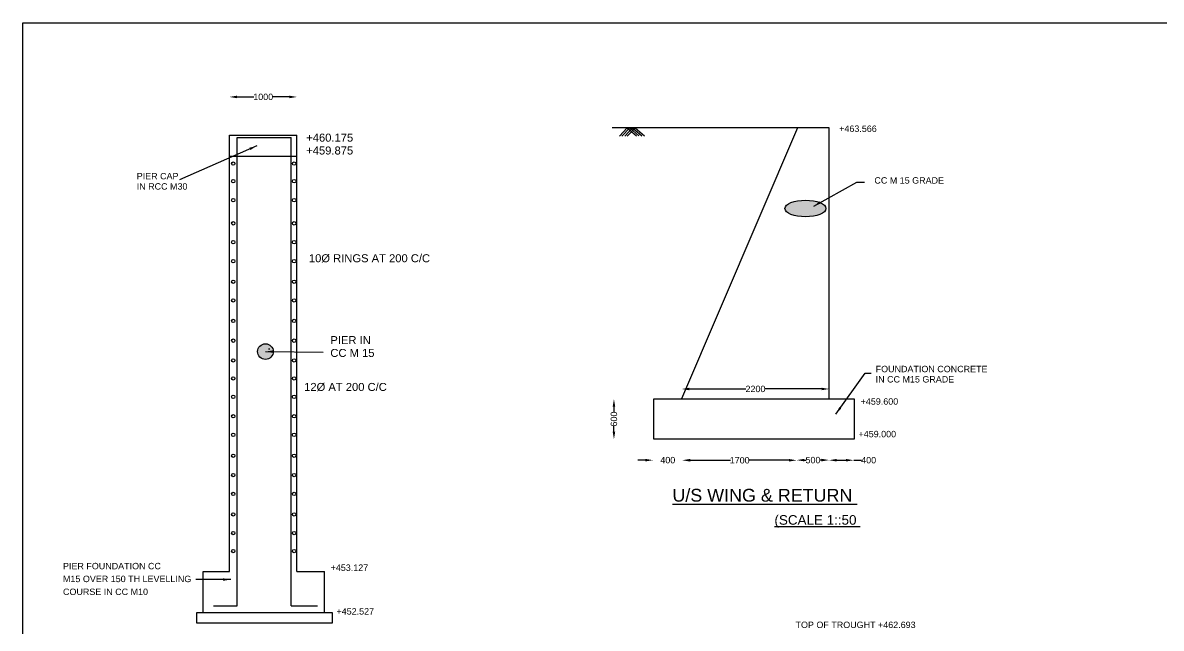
# Model space of a CAD drawing. Header units: millimetres. Extents: x 5124 to 2406782, y 2311 to 45653215.
# Drawn here: x 2370979 to 2388754, y 45643766 to 45653215 of the extents above; entities that cross this region are included whole.
import ezdxf

# ---------------------------------------------------------------- set-up
doc = ezdxf.new("R2010")
doc.units = ezdxf.units.MM
doc.header["$MEASUREMENT"] = 0
for name, color, linetype in [('DIMENSIONS', 7, 'Continuous'), ('DRAWING', 2, 'Continuous'), ('TEXT', 7, 'Continuous')]:
    doc.layers.add(name, color=color, linetype=linetype)
doc.styles.get("Standard").update_dxf_attribs({"font": 'arial.ttf', "height": 100})
doc.dimstyles.get("Standard").update_dxf_attribs({"dimtxt": 125, "dimasz": 120, "dimexe": 0.18, "dimexo": 0.0625, "dimgap": 0.09, "dimtad": 0, "dimdec": 0, "dimzin": 0, "dimdsep": 46, "dimtxsty": 'Standard', "dimcen": 0.09, "dimse1": 1, "dimse2": 1, "dimadec": 0, "dimazin": 0, "dimtfac": 1, "dimtdec": 0, "dimtofl": 0, "dimtmove": 0, "dimatfit": 3, "dimfxl": 1, "dimtolj": 1, "dimtzin": 0, "dimarcsym": 0})
pattern_1 = [(50, (0, 0), (717.2601826, -62.752135), [75, -825]), (355, (0, 0), (-138.751334, 752.192134), [60, -660]), (100.4514445, (59.8, -5.2), (578.508847, 689.439991), [63.740192, -701.142112]), (46.1842, (0, 200), (1067.24133, -165.51928), [112.5, -1237.5]), (96.6356355, (88.9, 186.2), (934.661946, 974.1186), [95.610342, -1051.71376]), (351.184164, (0, 200), (934.661945, 974.1186), [90, -990]), (21, (100, 150), (596.907052, -402.618891), [75, -825]), (326, (100, 150), (243.315332, 725.150045), [60, -660]), (71.4514447, (149.74, 116.45), (840.222377, 322.531153), [63.74019, -701.142112]), (37.5, (0, 0), (12.1598553, 332.8938538), [0, -652, 0, -670, 0, -662.5]), (7.5, (0, 0), (263.0695374, 394.411712), [0, -382, 0, -637, 0, -252.5]), (327.5, (-223, 0), (533.8224362, -22.5548717), [0, -250, 0, -780, 0, -1035]), (317.5, (-323, 0), (583.1861693, 100.1049823), [0, -325, 0, -518, 0, -735])]
pattern_2 = [(50, (0, 0), (7.172601826, -0.6275213498), [0.75, -8.25]), (355, (0, 0), (-1.3875133361, 7.521921337), [0.6, -6.6]), (100.45144446, (0.598, -0.052), (5.7850884673, 6.8943999097), [0.63740192, -7.01142112]), (46.1842, (0, 2), (10.6724133067, -1.655192808), [1.125, -12.375]), (96.63563549, (0.889, 1.862), (9.3466194567, 9.7411860077), [0.95610342, -10.5171376]), (351.18416399, (0, 2), (9.3466194505, 9.7411860027), [0.9, -9.90000001]), (21, (1, 1.5), (5.9690705212, -4.02618890665), [0.75, -8.25]), (326, (1, 1.5), (2.4331533192, 7.2515004505), [0.6, -6.6]), (71.45144474, (1.4974, 1.1645), (8.4022237673, 3.2253115281), [0.6374019, -7.01142112]), (37.5, (0, 0), (0.12159855317, 3.32893853831), [0, -6.52, 0, -6.7, 0, -6.625]), (7.5, (0, 0), (2.63069537442, 3.94411711882), [0, -3.82, 0, -6.37, 0, -2.525]), (327.5, (-2.23, 0), (5.33822436172, -0.22554871734), [0, -2.5, 0, -7.8, 0, -10.35]), (317.5, (-3.23, 0), (5.8318616934, 1.0010498233), [0, -3.25, 0, -5.18, 0, -7.35])]

# ---------------------------------------------------------------- blocks, each defined once
blk = doc.blocks.new('*D54')
at = {"layer": 'Defpoints', "color": 0, "transparency": 16777216}
for p in [(2375260, 45652058), (2374206, 45651462), (2375260, 45651462)]:
    blk.add_point(p, dxfattribs=at)
at = {"layer": 'TEXT', "color": 0, "lineweight": -2, "transparency": 16777216}
for p, q in [((2374326, 45652058), (2374588, 45652058)), ((2375140, 45652058), (2374877, 45652058))]:
    blk.add_line(p, q, dxfattribs=at)
at = {"layer": 'TEXT', "color": 0, "transparency": 16777216}
for points in [[(2374326, 45652078), (2374326, 45652038), (2374206, 45652058)], [(2375140, 45652078), (2375140, 45652038), (2375260, 45652058)]]:
    blk.add_solid(points, dxfattribs=at)
at = {"layer": 'TEXT', "color": 0, "transparency": 16777216, "insert": (2374733, 45652058), "char_height": 100, "attachment_point": 5}
blk.add_mtext('\\A1;1000', dxfattribs=at)
blk = doc.blocks.new('*D57')
at = {"layer": 'Defpoints', "color": 0, "transparency": 16777216}
for p in [(2383571, 45647500), (2381266, 45647345), (2383571, 45647345)]:
    blk.add_point(p, dxfattribs=at)
at = {"layer": 'DIMENSIONS', "color": 0, "lineweight": -2, "transparency": 16777216}
for p, q in [((2381386, 45647500), (2382268, 45647500)), ((2383451, 45647500), (2382568, 45647500))]:
    blk.add_line(p, q, dxfattribs=at)
at = {"layer": 'DIMENSIONS', "color": 0, "transparency": 16777216}
for points in [[(2381386, 45647520), (2381386, 45647480), (2381266, 45647500)], [(2383451, 45647520), (2383451, 45647480), (2383571, 45647500)]]:
    blk.add_solid(points, dxfattribs=at)
at = {"layer": 'DIMENSIONS', "color": 0, "transparency": 16777216, "insert": (2382418, 45647500), "char_height": 100, "attachment_point": 5}
blk.add_mtext('\\A1;2200', dxfattribs=at)
blk = doc.blocks.new('*D58')
at = {"layer": 'Defpoints', "color": 0, "transparency": 16777216}
for p in [(2380831, 45647345), (2380209, 45646716), (2380831, 45646716)]:
    blk.add_point(p, dxfattribs=at)
at = {"layer": 'DIMENSIONS', "color": 0, "lineweight": -2, "transparency": 16777216}
for p, q in [((2380209, 45647225), (2380209, 45647141)), ((2380209, 45646836), (2380209, 45646920))]:
    blk.add_line(p, q, dxfattribs=at)
at = {"layer": 'DIMENSIONS', "color": 0, "transparency": 16777216}
for points in [[(2380189, 45647225), (2380229, 45647225), (2380209, 45647345)], [(2380189, 45646836), (2380229, 45646836), (2380209, 45646716)]]:
    blk.add_solid(points, dxfattribs=at)
at = {"layer": 'DIMENSIONS', "color": 0, "transparency": 16777216, "insert": (2380209, 45647030), "char_height": 100, "attachment_point": 5, "rotation": 90}
blk.add_mtext('\\A1;600', dxfattribs=at)
blk = doc.blocks.new('*D59')
at = {"layer": 'Defpoints', "color": 0, "transparency": 16777216}
for p in [(2380820, 45646360), (2381280, 45646389), (2381280, 45646360)]:
    blk.add_point(p, dxfattribs=at)
at = {"layer": 'DIMENSIONS', "color": 0, "lineweight": -2, "transparency": 16777216}
for p, q in [((2380700, 45646389), (2380580, 45646389)), ((2381400, 45646389), (2381520, 45646389))]:
    blk.add_line(p, q, dxfattribs=at)
at = {"layer": 'DIMENSIONS', "color": 0, "transparency": 16777216}
for points in [[(2380700, 45646409), (2380700, 45646369), (2380820, 45646389)], [(2381400, 45646409), (2381400, 45646369), (2381280, 45646389)]]:
    blk.add_solid(points, dxfattribs=at)
at = {"layer": 'DIMENSIONS', "color": 0, "transparency": 16777216, "insert": (2381050, 45646389), "char_height": 100, "attachment_point": 5}
blk.add_mtext('\\A1;400', dxfattribs=at)
blk = doc.blocks.new('*D60')
at = {"layer": 'Defpoints', "color": 0, "transparency": 16777216}
for p in [(2381280, 45646389), (2383063, 45646389), (2383063, 45646387)]:
    blk.add_point(p, dxfattribs=at)
at = {"layer": 'DIMENSIONS', "color": 0, "lineweight": -2, "transparency": 16777216}
for p, q in [((2381400, 45646387), (2382027, 45646387)), ((2382943, 45646387), (2382316, 45646387))]:
    blk.add_line(p, q, dxfattribs=at)
at = {"layer": 'DIMENSIONS', "color": 0, "transparency": 16777216}
for points in [[(2381400, 45646407), (2381400, 45646367), (2381280, 45646387)], [(2382943, 45646407), (2382943, 45646367), (2383063, 45646387)]]:
    blk.add_solid(points, dxfattribs=at)
at = {"layer": 'DIMENSIONS', "color": 0, "transparency": 16777216, "insert": (2382172, 45646387), "char_height": 100, "attachment_point": 5}
blk.add_mtext('\\A1;1700', dxfattribs=at)
blk = doc.blocks.new('*D61')
at = {"layer": 'Defpoints', "color": 0, "transparency": 16777216}
for p in [(2383063, 45646387), (2383568, 45646390), (2383568, 45646387)]:
    blk.add_point(p, dxfattribs=at)
at = {"layer": 'DIMENSIONS', "color": 0, "lineweight": -2, "transparency": 16777216}
for p, q in [((2383183, 45646390), (2383205, 45646390)), ((2383448, 45646390), (2383426, 45646390))]:
    blk.add_line(p, q, dxfattribs=at)
at = {"layer": 'DIMENSIONS', "color": 0, "transparency": 16777216}
for points in [[(2383183, 45646410), (2383183, 45646370), (2383063, 45646390)], [(2383448, 45646410), (2383448, 45646370), (2383568, 45646390)]]:
    blk.add_solid(points, dxfattribs=at)
at = {"layer": 'DIMENSIONS', "color": 0, "transparency": 16777216, "insert": (2383316, 45646390), "char_height": 100, "attachment_point": 5}
blk.add_mtext('\\A1;500', dxfattribs=at)
blk = doc.blocks.new('*D62')
at = {"layer": 'Defpoints', "color": 0, "transparency": 16777216}
for p in [(2383568, 45646390), (2383953, 45646390), (2383953, 45646388)]:
    blk.add_point(p, dxfattribs=at)
at = {"layer": 'DIMENSIONS', "color": 0, "lineweight": -2, "transparency": 16777216}
for p, q in [((2383688, 45646388), (2383833, 45646388)), ((2383953, 45646388), (2384073, 45646388))]:
    blk.add_line(p, q, dxfattribs=at)
at = {"layer": 'DIMENSIONS', "color": 0, "transparency": 16777216}
for points in [[(2383688, 45646408), (2383688, 45646368), (2383568, 45646388)], [(2383833, 45646408), (2383833, 45646368), (2383953, 45646388)]]:
    blk.add_solid(points, dxfattribs=at)
at = {"layer": 'DIMENSIONS', "color": 0, "transparency": 16777216, "insert": (2384186, 45646388), "char_height": 100, "attachment_point": 5}
blk.add_mtext('\\A1;400', dxfattribs=at)

msp = doc.modelspace()

# ---------------------------------------------------------------- hatches: boundary and pattern name
at = {"layer": 'DIMENSIONS'}
h = msp.add_hatch(dxfattribs=at)
h.set_pattern_fill('AR-CONC', color=0)
h.set_pattern_definition(pattern_2)
edge = h.paths.add_edge_path()
edge.add_ellipse((2383199.2, 45650316.7), major_axis=(-319.7, 0), ratio=0.40458, start_angle=0, end_angle=360)
h = msp.add_hatch(dxfattribs=at)
h.set_pattern_fill('AR-CONC', color=0, scale=100)
h.set_pattern_definition(pattern_1)
h.paths.add_polyline_path([(2374890.3, 45648083.8, 1), (2374645.3, 45648083.8, 1)])
h = msp.add_hatch(dxfattribs=at)
h.set_pattern_fill('AR-CONC', color=0, scale=100)
h.set_pattern_definition(pattern_1)
h.paths.add_polyline_path([(2374645.3, 45648083.8, 1), (2374890.3, 45648083.8, 1)])
h = msp.add_hatch(dxfattribs=at)
h.set_pattern_fill('AR-CONC', color=0, scale=100)
h.set_pattern_definition(pattern_1)
h.paths.add_polyline_path([(2374645.3, 45648083.8, 1), (2374890.3, 45648083.8, 1)])
h = msp.add_hatch(dxfattribs=at)
h.set_pattern_fill('AR-CONC', color=0)
h.set_pattern_definition(pattern_2)
h.paths.add_polyline_path([(2374645.3, 45648083.8, 1), (2374890.3, 45648083.8, 1)])

# ---------------------------------------------------------------- linework, layer by layer
at = {"layer": 'DRAWING', "color": 0}
for points in [[(2370978.8, 45653215.5), (2406709.9, 45653215.5), (2406709.9, 45626829.3), (2370978.8, 45626829.3)], [(2380830.7, 45647344.8), (2383958.9, 45647344.8), (2383958.9, 45646715.9), (2380830.7, 45646715.9)], [(2373698.7, 45644013.8), (2375810.8, 45644013.8), (2375810.8, 45643846.6), (2373698.7, 45643846.6)]]:
    msp.add_lwpolyline(points, close=True, dxfattribs=at)
for points in [[(2374205.8, 45651461.7), (2375259.8, 45651461.7)], [(2374205.8, 45644652.6), (2374205.8, 45651461.7)], [(2375259.8, 45644652.6), (2375259.8, 45651461.7)], [(2383570.8, 45647344.8), (2383570.8, 45651574.8), (2380180.4, 45651574.8)], [(2380416.5, 45651574.8), (2380293.8, 45651445.3)], [(2380456.1, 45651574.8), (2380333.5, 45651445.3)], [(2380500.5, 45651574.8), (2380377.9, 45651445.3)], [(2380416.5, 45651574.8), (2380559.4, 45651451.6)], [(2380540.5, 45651574.8), (2380417.8, 45651445.3)], [(2380456.1, 45651574.8), (2380599.1, 45651451.6)], [(2380500.5, 45651574.8), (2380643.4, 45651451.6)], [(2380540.5, 45651574.8), (2380683.4, 45651451.6)], [(2383076.2, 45651574.8), (2381265.5, 45647344.8)], [(2374326.1, 45651424.3), (2375170.6, 45651424.3)], [(2374326.1, 45644114.8), (2374326.1, 45651424.3)], [(2375170.6, 45644114.8), (2375170.6, 45651424.3)], [(2374205.8, 45651133.1), (2375259.8, 45651133.1)], [(2373796.5, 45644652.6), (2374205.8, 45644652.6)], [(2373796.5, 45644013.8), (2373796.5, 45644652.6)], [(2375259.8, 45644652.6), (2375688.3, 45644652.6)], [(2375688.3, 45644013.8), (2375688.3, 45644652.6)], [(2373954.6, 45644114.8), (2374326.1, 45644114.8)], [(2375170.6, 45644114.8), (2375580.8, 45644114.8)]]:
    msp.add_lwpolyline(points, dxfattribs=at)
for centre, radius in [((2374264.6, 45651018.5), 26.5), ((2375216.2, 45651018.5), 26.5), ((2374264.6, 45650743.5), 26.5), ((2375216.2, 45650743.5), 26.5), ((2374264.6, 45650447.1), 26.5), ((2375216.2, 45650447.1), 26.5), ((2374264.6, 45650085.5), 26.5), ((2375216.2, 45650085.5), 26.5), ((2374264.6, 45649791.7), 26.5), ((2375216.2, 45649791.7), 26.5), ((2374264.6, 45649495.3), 26.5), ((2375216.2, 45649495.3), 26.5), ((2374264.6, 45649172.8), 26.5), ((2375216.2, 45649172.8), 26.5), ((2374264.6, 45648881.7), 26.5), ((2375216.2, 45648881.7), 26.5), ((2374264.6, 45648562.2), 26.5), ((2375216.2, 45648562.2), 26.5), ((2374264.6, 45648254.5), 26.5), ((2375216.2, 45648254.5), 26.5), ((2374767.8, 45648083.8), 122.5), ((2374264.6, 45647945.3), 26.5), ((2375216.2, 45647945.3), 26.5), ((2374264.6, 45647664.2), 26.5), ((2375216.2, 45647664.2), 26.5), ((2374264.6, 45647377.2), 26.5), ((2375216.2, 45647377.2), 26.5), ((2374264.6, 45647074), 26.5), ((2375216.2, 45647074), 26.5), ((2374264.6, 45646784), 26.5), ((2375216.2, 45646784), 26.5), ((2374264.6, 45646457.3), 26.5), ((2375216.2, 45646457.3), 26.5), ((2374264.6, 45646155.5), 26.5), ((2375216.2, 45646155.5), 26.5), ((2374264.6, 45645862.6), 26.5), ((2375216.2, 45645862.6), 26.5), ((2374264.6, 45645541.6), 26.5), ((2375216.2, 45645541.6), 26.5), ((2374264.6, 45645251.6), 26.5), ((2375216.2, 45645251.6), 26.5), ((2374264.6, 45644970.5), 26.5), ((2375216.2, 45644970.5), 26.5)]:
    msp.add_circle(centre, radius, dxfattribs=at)
msp.add_ellipse((2383199.2, 45650316.7), major_axis=(-319.7, 0), ratio=0.40458, dxfattribs=at)

# ---------------------------------------------------------------- texts
at = {"layer": 'TEXT', "color": 0}
for s, height, p in [('+460.175', 125, (2375404.4, 45651360.3)), ('+463.566', 100, (2383725.7, 45651512.2)), ('+459.875', 125, (2375404.4, 45651159.5)), ('PIER CAP ', 100, (2372758.1, 45650772.1)), ('CC M 15 GRADE ', 100, (2384275.4, 45650705.1)), ('IN RCC M30', 100, (2372758.1, 45650611.5)), ('10Ø RINGS AT 200 C/C', 125, (2375445.8, 45649477.8)), ('PIER IN ', 125, (2375781.2, 45648200.6)), ('CC M 15', 125, (2375781.2, 45647999.8)), ('FOUNDATION CONCRETE ', 100, (2384295.2, 45647761.7)), ('12Ø AT 200 C/C ', 125, (2375372.1, 45647469.2)), ('IN CC M15 GRADE ', 100, (2384295.2, 45647601.1)), ('+459.600', 100, (2384060.6, 45647255.3)), ('+459.000', 100, (2384027.6, 45646746.4)), ('%%UU/S WING & RETURN ', 200, (2381121.8, 45645741.4)), ('%%U(SCALE 1::50 ', 150, (2382714.8, 45645381.3)), ('PIER FOUNDATION CC', 100, (2371607, 45644686.1)), ('+453.127', 100, (2375785.3, 45644661.1)), ('M15 OVER 150 TH LEVELLING ', 100, (2371607, 45644485.3)), ('COURSE IN CC M10 ', 100, (2371607, 45644284.5)), ('+452.527', 100, (2375877, 45643979)), ('TOP OF TROUGHT +462.693', 100, (2383044.1, 45643768.8))]:
    msp.add_text(s, height=height, dxfattribs=at).set_placement(p)

# ---------------------------------------------------------------- dimensions: what is measured, and where the dimension line sits
at = {"layer": 'DIMENSIONS', "color": 0}
for base, p1, p2, text, picture, middle in [((2383570.8, 45647499.6), (2381265.5, 45647344.8), (2383570.8, 45647344.8), '2200', '*D57', (2382418.2, 45647499.6)), ((2383063.3, 45646387.4), (2381280.4, 45646388.8), (2383063.3, 45646388.8), '1700', '*D60', (2382171.9, 45646387.4)), ((2383567.9, 45646390.2), (2383063.3, 45646387.4), (2383567.9, 45646387.4), '500', '*D61', (2383315.6, 45646390.2)), ((2383953.4, 45646387.7), (2383567.9, 45646390.2), (2383953.4, 45646390.2), '400', '*D62', (2384185.8, 45646387.7))]:
    dim = msp.add_linear_dim(base=base, p1=p1, p2=p2, text=text, dimstyle='Standard', dxfattribs=at)
    dim.commit()
    dim.dimension.update_dxf_attribs({"geometry": picture, "text_midpoint": middle})
dim = msp.add_linear_dim(base=(2380209.2, 45646715.9), p1=(2380830.7, 45647344.8), p2=(2380830.7, 45646715.9), angle=90, text='600', dimstyle='Standard', dxfattribs=at)
dim.commit()
dim.dimension.update_dxf_attribs({"geometry": '*D58', "text_midpoint": (2380209.2, 45647030.3)})
dim = msp.add_linear_dim(base=(2381280.4, 45646388.8), p1=(2380820.5, 45646359.8), p2=(2381280.4, 45646359.8), text='400', dimstyle='Standard', dxfattribs=at)
dim.commit()
dim.dimension.update_dxf_attribs({"geometry": '*D59', "text_midpoint": (2381050.4, 45646388.8), "dimtype": 160})
at = {"layer": 'TEXT', "color": 0}
dim = msp.add_linear_dim(base=(2375259.8, 45652057.6), p1=(2374205.8, 45651461.7), p2=(2375259.8, 45651461.7), text='1000', dimstyle='Standard', dxfattribs=at)
dim.commit()
dim.dimension.update_dxf_attribs({"geometry": '*D54', "text_midpoint": (2374732.8, 45652057.6)})

# ---------------------------------------------------------------- leaders
at = {"layer": 'DIMENSIONS', "color": 0}
for points in [[(2374634.3, 45651295.5), (2373428.2, 45650763)], [(2383329.8, 45650354.8), (2384001, 45650727.5), (2384119.5, 45650727.5)], [(2374767.8, 45648083.8), (2375670.4, 45648073.3)], [(2383672.1, 45647107.9), (2384131.4, 45647745.5), (2384223.3, 45647745.5)], [(2374225.5, 45644525.7), (2373682.4, 45644525.7)]]:
    msp.add_leader(points, dimstyle='Standard', override={"dimgap": 0.09, "dimtad": 0}, dxfattribs=at)

doc.saveas('drawing.dxf')
